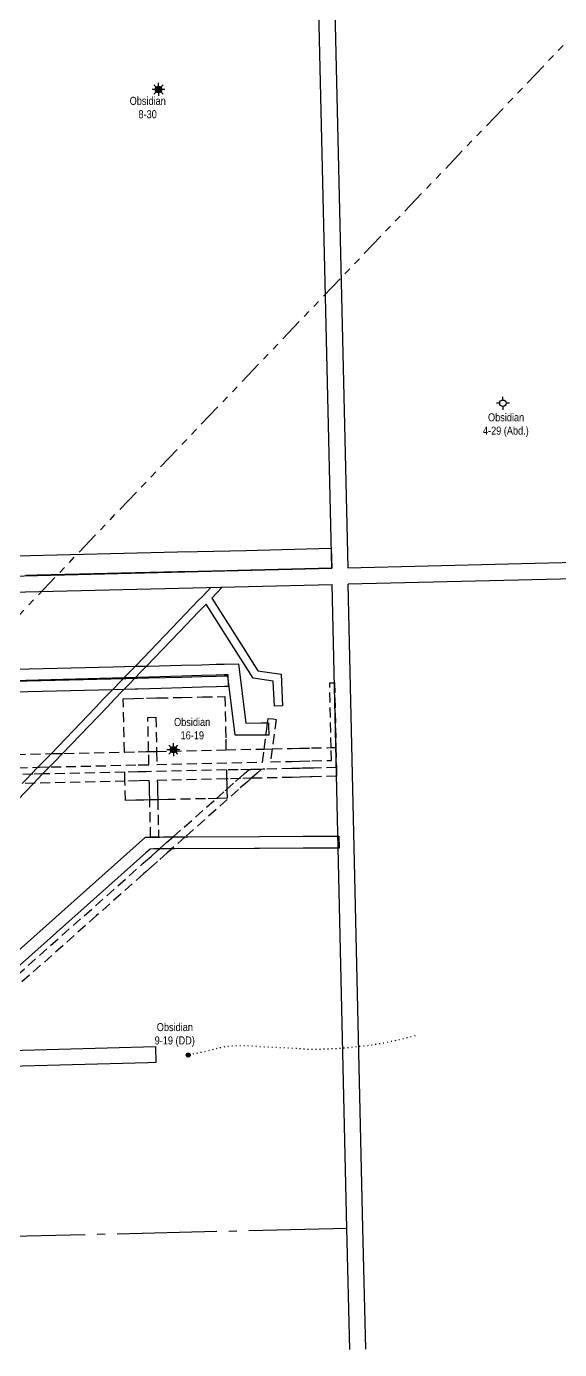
# Model space of a CAD drawing. Extents: x 608511 to 625740, y 5884551 to 5895090.
# Drawn here: x 613683 to 614350, y 5890833 to 5892486 of the extents above; entities that cross this region are included whole.
import ezdxf

# ---------------------------------------------------------------- set-up
doc = ezdxf.new("R2010")
doc.units = 0
doc.header["$LTSCALE"] = 5
doc.header["$PDSIZE"] = 0.5
for name, pattern in [('foc-ACCESSROAD', [3.75, 2.5, -1.25]), ('foc-DOT', [1, 0.2, -0.8]), ('foc-DRILLPATH', [14.75, 6, -1.75, 1.75, -1.75, 1.75, -1.75]), ('foc-FLOWLINE', [3.75, 2.5, -1.25]), ('foc-QUARTERLINE', [33, 25, -3, 2, -3])]:
    doc.linetypes.add(name, pattern=pattern)
doc.layers.get('Defpoints').update_dxf_attribs({"color": 9})
for name, color, linetype in [('ABADATA-DRILL', 8, 'foc-DOT'), ('ABADATA-DRILL-T', 8, 'Continuous'), ('C-AR', 13, 'foc-ACCESSROAD'), ('C-RW', 13, 'Continuous'), ('F-AR', 190, 'foc-ACCESSROAD'), ('F-EZE', 190, 'foc-FLOWLINE'), ('F-RW', 190, 'Continuous'), ('L-SEC', 7, 'Continuous'), ('L-SECQ', 8, 'foc-QUARTERLINE'), ('MSL', 7, 'Continuous'), ('P-PDRILLPATH', 12, 'foc-DRILLPATH')]:
    doc.layers.add(name, color=color, linetype=linetype)
doc.styles.add('80L', font='ARIALN.TTF', dxfattribs={"height": 10})

# ---------------------------------------------------------------- blocks, each defined once
blk = doc.blocks.new('GAS')
h = blk.add_hatch(color=255)
h.dxf.hatch_style = 1
edge = h.paths.add_edge_path()
edge.add_arc((0, 0), 0.9, 0, 360)
for p, q in [((-0.81, 0), (-1.62, 0)), ((-0.57, 0.57), (-1.14, 1.14)), ((0, 0.81), (0, 1.62)), ((0.57, 0.57), (1.14, 1.14)), ((1.62, 0), (0.81, 0)), ((-0.57, -0.57), (-1.14, -1.14)), ((0, -0.81), (0, -1.62)), ((1.14, -1.14), (0.57, -0.57))]:
    blk.add_line(p, q)
blk.add_circle((0, 0), 0.8)
blk = doc.blocks.new('GABD')
for p, q in [((-0.81, 0), (-1.62, 0)), ((0, 0.81), (0, 1.62)), ((1.62, 0), (0.81, 0)), ((0, -0.81), (0, -1.62))]:
    blk.add_line(p, q)
blk.add_circle((0, 0), 0.8)
blk = doc.blocks.new('BH-Existing')
at = {"layer": 'ABADATA-DRILL-T'}
h = blk.add_hatch(color=256, dxfattribs=at)
h.dxf.hatch_style = 1
edge = h.paths.add_edge_path()
edge.add_arc((0, 0), 0.5, 0, 360)
blk.add_circle((0, 0), 0.5, dxfattribs=at)

msp = doc.modelspace()

# ---------------------------------------------------------------- linework, layer by layer
at = {"layer": 'ABADATA-DRILL', "flags": 128}
msp.add_lwpolyline([(614169.204, 5891224.508), (614158.376, 5891222.072), (614146.448, 5891218.917), (614133.816, 5891216.334), (614121.148, 5891214.021), (614108.58, 5891212.09), (614095.907, 5891210.807), (614083.214, 5891209.534), (614070.874, 5891208.539), (614058.596, 5891207.905), (614046.072, 5891207.516), (614033.334, 5891207.702), (614020.658, 5891208.609), (614007.764, 5891209.491), (613994.778, 5891209.991), (613982.372, 5891210.515), (613970.591, 5891211.244), (613959.64, 5891212.003), (613949.121, 5891212.272), (613938.871, 5891211.717), (613929.337, 5891210.489), (613921.464, 5891208.88), (613915.034, 5891207.126), (613908.832, 5891205.467), (613902.804, 5891204.053), (613897.396, 5891203.034), (613893.033, 5891202.299), (613890.832, 5891201.867), (613890.643, 5891201.822), (613886.544, 5891200.924), (613885.28, 5891200.654)], dxfattribs=at)
at = {"layer": 'C-AR'}
for points in [[(613669.026, 5891576.29), (613715.668, 5891577.304), (613729.939, 5891577.614), (613805.365, 5891579.255), (613804.128, 5891635.902), (613803.915, 5891645.906), (613816.926, 5891646.202), (613816.926, 5891646.202), (613833.207, 5891646.573), (613845.679, 5891646.888), (613847.572, 5891646.936), (613877.789, 5891647.564), (613902.947, 5891648.087), (613931.057, 5891648.673), (613931.908, 5891609.539), (613932.215, 5891595.446), (613932.507, 5891582.021), (613980.289, 5891583.06), (613990.403, 5891583.28), (614014.424, 5891583.803), (614024.464, 5891584.021), (614039.504, 5891584.349), (614064.12, 5891584.885), (614070.18, 5891585.017), (614070.729, 5891559.858), (614041.971, 5891559.232), (614040.125, 5891559.192), (614028.312, 5891558.935), (614025.042, 5891558.864), (614015.023, 5891558.646), (613981.293, 5891557.912), (613978.971, 5891557.862), (613965.665, 5891557.572), (613963.427, 5891557.524), (613947.879, 5891557.185), (613933.055, 5891556.863), (613933.158, 5891552.076), (613933.296, 5891545.766), (613933.328, 5891544.276), (613933.376, 5891542.061), (613933.595, 5891532.055), (613933.616, 5891531.073), (613933.824, 5891521.524), (613922.577, 5891521.28), (613907.03, 5891520.941), (613859.856, 5891519.915), (613847.119, 5891519.637), (613839.768, 5891519.478), (613837.126, 5891519.42), (613829.759, 5891519.26), (613819.729, 5891519.041), (613806.681, 5891518.757), (613806.158, 5891542.815), (613806.021, 5891549.088), (613805.912, 5891554.097), (613705.16, 5891551.904), (613690.892, 5891551.594), (613669.585, 5891551.131)], [(613572.744, 5891213.163), (613829.049, 5891440.225), (613831.859, 5891442.716), (613838.903, 5891448.958), (613846.55, 5891455.714), (613849.325, 5891458.161), (613858.711, 5891466.494), (613866.247, 5891473.164), (613920.487, 5891521.232), (613931.526, 5891531.025), (613932.661, 5891532.032), (613944.235, 5891542.301), (613948.538, 5891546.12), (613949.705, 5891547.155), (613955.805, 5891552.571), (613961.338, 5891557.476), (613963.576, 5891557.525), (613976.882, 5891557.814), (613971.355, 5891552.921), (613965.24, 5891547.493), (613964.1, 5891546.482), (613959.776, 5891542.649), (613948.19, 5891532.378), (613881.45, 5891473.211), (613864.516, 5891458.198), (613863.918, 5891457.669), (613858.958, 5891453.443), (613846.86, 5891442.698), (613839.131, 5891435.855), (613832.174, 5891429.655), (613829.277, 5891427.082), (613770.653, 5891375.011), (613588.868, 5891213.558)]]:
    msp.add_lwpolyline(points, dxfattribs=at)
at = {"layer": 'C-RW'}
for points in [[(613677.505, 5891539.824), (613683.195, 5891545.728), (613688.802, 5891551.546), (613697.223, 5891560.284), (613703.46, 5891566.757), (613713.578, 5891577.256), (613769.271, 5891635.034), (613779.037, 5891645.263), (613788.909, 5891655.411), (613803.715, 5891670.772), (613804.399, 5891671.479), (613811.372, 5891678.716), (613818.36, 5891685.967), (613818.761, 5891686.383), (613828.694, 5891696.691), (613873.694, 5891743.389), (613898.327, 5891768.953), (613902.125, 5891772.895), (613913.555, 5891784.822), (613927.846, 5891785.159), (613914.873, 5891771.697), (613914.873, 5891771.697), (613954.042, 5891709.838), (613972.411, 5891680.829), (614001.468, 5891676.471), (614003.113, 5891637.185), (613993.067, 5891636.758), (613991.768, 5891667.756), (613966.37, 5891671.565), (613942.262, 5891709.582), (613907.659, 5891764.15), (613898.624, 5891754.773), (613873.991, 5891729.208), (613843.006, 5891697.053), (613833.061, 5891686.732), (613825.71, 5891679.106), (613818.723, 5891671.857), (613818.014, 5891671.128), (613811.657, 5891664.556), (613803.205, 5891655.755), (613793.391, 5891645.626), (613783.647, 5891635.413), (613727.849, 5891577.566), (613717.759, 5891567.097), (613711.513, 5891560.616), (613703.07, 5891551.856), (613691.793, 5891540.156), (613559.868, 5891403.281)], [(613264.863, 5891657.841), (613805.76, 5891672.607), (613807.146, 5891672.645), (613820.058, 5891672.995), (613821.511, 5891673.033), (613835.876, 5891673.428), (613877.216, 5891674.572), (613902.369, 5891675.267), (613920.392, 5891675.766), (613930.454, 5891676.044), (613934.706, 5891676.162), (613935.099, 5891661.17), (613930.815, 5891661.052), (613920.753, 5891660.774), (613902.718, 5891660.276), (613877.563, 5891659.583), (613851.558, 5891658.864), (613837.194, 5891658.468), (613822.795, 5891658.071), (613818.79, 5891657.961), (613805.284, 5891657.589), (613790.989, 5891657.211), (613667.302, 5891653.959)], [(613617.702, 5891282.65), (613831.779, 5891473.009), (613839.554, 5891473.048), (613841.91, 5891473.059), (613849.552, 5891473.098), (613854.492, 5891473.123), (613862.028, 5891473.161), (613869.672, 5891473.211), (613884.875, 5891473.275), (613974.356, 5891473.723), (614028.534, 5891473.964), (614043.565, 5891474.03), (614073.936, 5891474.166), (614073.936, 5891474.166), (614074.279, 5891459.159), (614043.954, 5891459.015), (614028.945, 5891458.958), (613974.423, 5891458.716), (613967.991, 5891458.687), (613867.957, 5891458.243), (613862.316, 5891458.218), (613852.766, 5891458.189), (613842.199, 5891458.129), (613837.605, 5891458.107), (613832.266, 5891453.361), (613623.542, 5891267.778)]]:
    msp.add_lwpolyline(points, dxfattribs=at)
at = {"layer": 'Defpoints', "color": 2}
for p, q in [((614085.024, 5891809.403), (614890.249, 5891829.396)), ((614064.891, 5891808.903), (614064.921, 5891808.904)), ((614085.493, 5891789.299), (614890.748, 5891809.293))]:
    msp.add_line(p, q, dxfattribs=at)
at = {"layer": 'Defpoints', "color": 2, "flags": 128}
for points in [[(614064.921, 5891808.904), (614027.418, 5893416.638)], [(614047.522, 5893417.11), (614085.024, 5891809.403)]]:
    msp.add_lwpolyline(points, dxfattribs=at)
at = {"layer": 'Defpoints'}
for p in [(613848.077, 5892407.282), (614279.041, 5892015.229), (613866.774, 5891582.259), (613885.265, 5891200.628), (613885.288, 5891200.627), (613885.293, 5891200.703)]:
    msp.add_point(p, dxfattribs=at)
at = {"layer": 'F-AR'}
msp.add_lwpolyline([(613669.026, 5891576.29), (613715.668, 5891577.304), (613729.939, 5891577.614), (613805.365, 5891579.255), (613822.566, 5891579.63), (613832.571, 5891579.848), (613835.698, 5891579.915), (613845.692, 5891580.132), (613932.507, 5891582.021), (613980.289, 5891583.06), (613990.403, 5891583.28), (614014.424, 5891583.803), (614024.464, 5891584.021), (614039.504, 5891584.349), (614064.12, 5891584.885), (614070.18, 5891585.017), (614070.18, 5891585.017), (614070.729, 5891559.858), (614041.971, 5891559.232), (614040.125, 5891559.192), (614028.312, 5891558.935), (614025.042, 5891558.864), (614015.023, 5891558.646), (613981.293, 5891557.912), (613978.971, 5891557.862), (613965.665, 5891557.573), (613963.427, 5891557.524), (613947.879, 5891557.185), (613933.055, 5891556.863), (613832.776, 5891554.681), (613822.772, 5891554.464), (613805.912, 5891554.097), (613705.16, 5891551.904), (613690.892, 5891551.594), (613669.585, 5891551.131)], dxfattribs=at)
at = {"layer": 'F-EZE', "linetype": 'ByBlock'}
msp.add_lwpolyline([(613670.229, 5891824.572), (613871.897, 5891829.305), (613897.054, 5891829.896), (613897.054, 5891829.896), (613957.831, 5891831.324), (613972.162, 5891831.669), (614064.343, 5891833.88), (614064.916, 5891808.902), (613947.491, 5891806.132), (613933.413, 5891805.8), (613897.575, 5891804.955), (613872.418, 5891804.363), (613696.327, 5891800.216), (613681.938, 5891799.878)], dxfattribs=at)
at = {"layer": 'F-EZE'}
msp.add_lwpolyline([(613559.235, 5891557.083), (613699.313, 5891560.332), (613713.603, 5891560.664), (613822.701, 5891563.197), (613832.705, 5891563.429), (613836.085, 5891563.508), (613835.698, 5891579.915), (613834.69, 5891622.63), (613844.684, 5891622.865), (613845.692, 5891580.132), (613846.079, 5891563.741), (613978.133, 5891566.806), (613980.289, 5891583.06), (613982.586, 5891600.371), (613983.631, 5891608.253), (613984.608, 5891615.616), (613985.375, 5891621.392), (613991.418, 5891620.59), (613995.284, 5891620.078), (613990.403, 5891583.28), (613988.249, 5891567.04), (614014.809, 5891567.657), (614024.834, 5891567.889), (614039.902, 5891568.239), (614064.51, 5891568.81), (614064.12, 5891584.885), (614062.415, 5891665.807), (614068.416, 5891665.945), (614070.18, 5891585.017), (614070.18, 5891585.017), (614070.729, 5891559.858), (614070.847, 5891554.459), (614070.948, 5891549.795), (614070.966, 5891548.963), (614051.946, 5891548.521), (614040.395, 5891548.253), (614038.346, 5891548.205), (614025.293, 5891547.902), (614015.285, 5891547.669), (613966.19, 5891546.529), (613950.628, 5891546.168), (613935.05, 5891545.806), (613933.296, 5891545.766), (613846.55, 5891543.754), (613846.636, 5891540.124), (613846.872, 5891530.128), (613847.119, 5891519.637), (613848.217, 5891473.12), (613840.575, 5891473.09), (613838.219, 5891473.081), (613837.126, 5891519.42), (613836.879, 5891529.906), (613836.643, 5891539.901), (613836.557, 5891543.522), (613822.865, 5891543.203), (613806.158, 5891542.815), (613693.883, 5891540.204), (613679.594, 5891539.871)], dxfattribs=at)
at = {"layer": 'F-RW'}
msp.add_lwpolyline([(613264.527, 5891673.073), (613791.264, 5891685.715), (613805.646, 5891686.06), (613806.141, 5891686.073), (613820.025, 5891686.413), (613820.851, 5891686.433), (613835.151, 5891686.782), (613876.946, 5891687.842), (613902.102, 5891688.48), (613920.113, 5891688.938), (613930.176, 5891689.193), (613948.184, 5891689.649), (613948.184, 5891689.649), (613957.351, 5891615.535), (613976.432, 5891615.594), (613984.608, 5891615.619), (613985.897, 5891615.623), (613985.906, 5891611.859), (613985.934, 5891600.384), (613982.586, 5891600.374), (613978.65, 5891600.362), (613966.789, 5891600.325), (613943.888, 5891600.25), (613934.759, 5891674.079), (613930.507, 5891673.971), (613920.444, 5891673.717), (613902.42, 5891673.259), (613877.265, 5891672.622), (613835.922, 5891671.573), (613821.557, 5891671.212), (613820.104, 5891671.178), (613807.191, 5891670.857), (613805.805, 5891670.823), (613264.863, 5891657.841)], dxfattribs=at)
at = {"layer": 'L-SEC'}
for p, q in [((613261.389, 5891789.511), (614064.905, 5891808.903)), ((613261.874, 5891769.407), (614065.39, 5891788.8))]:
    msp.add_line(p, q, dxfattribs=at)
at = {"layer": 'L-SEC', "flags": 128}
for points in [[(614083.86, 5890984.19), (614065.39, 5891788.8)], [(614103.964, 5890984.651), (614085.494, 5891789.261)], [(614087.34, 5890832.611), (614083.86, 5890984.19)], [(614107.444, 5890833.06), (614103.964, 5890984.651)]]:
    msp.add_lwpolyline(points, dxfattribs=at)
at = {"layer": 'L-SECQ', "flags": 128}
msp.add_lwpolyline([(612476.652, 5890946.251), (614083.86, 5890984.19)], dxfattribs=at)
at = {"layer": 'MSL'}
msp.add_lwpolyline([(613558.16, 5891213.68), (613558.428, 5891203.678), (613562.44, 5891203.786), (613565.513, 5891203.868), (613578.592, 5891204.218), (613601.831, 5891204.841), (613844.359, 5891211.335), (613844.756, 5891191.207), (613834.753, 5891190.939), (613582.982, 5891184.197), (613567.979, 5891183.795), (613558.966, 5891183.554), (613559.578, 5891160.693), (613526.244, 5891159.799), (613510.154, 5891159.37), (613452.878, 5891157.836), (613452.606, 5891167.976), (613451.966, 5891191.892), (613451.837, 5891196.692), (613450.02, 5891264.536), (613556.644, 5891267.407), (613557.303, 5891245.643), (613557.578, 5891235.408), (613558.16, 5891213.68)], close=True, dxfattribs=at)
at = {"layer": 'P-PDRILLPATH', "flags": 128}
msp.add_lwpolyline([(613239, 5891296), (615689, 5893858)], dxfattribs=at)

# ---------------------------------------------------------------- block references
at = {"layer": 'ABADATA-DRILL-T', "xscale": 5.000000000000018, "yscale": 5.000000000000018}
for name, p, zscale in [('GAS', (613848.077, 5892407.282), 5.000000000000018), ('GABD', (614279.041, 5892015.229), 5.000000000000018), ('GAS', (613866.774, 5891582.259), 5.000000000000018), ('BH-Existing', (613885.28, 5891200.654), 10.00000000000004)]:
    msp.add_blockref(name, p, dxfattribs=dict(at, zscale=zscale))

# ---------------------------------------------------------------- texts
at = {"layer": 'ABADATA-DRILL-T', "char_height": 10, "attachment_point": 1, "style": '80L'}
for s, width, insert in [('\\pi0.3399;Obsidian\\P\\pi11.30512;8-30', 44.51337, (613811.677, 5892398.05)), ('\\pi6.43813;Obsidian\\P\\pi0.1148;4-29 (Abd.)', 56.70982, (614253.956, 5892002.589)), ('\\pi12.57869;Obsidian\\P\\pi20.71989;16-19 ', 68.99094, (613855.006, 5891621.807)), ('\\pi6.1073;Obsidian\\P\\pi3.46405;9-19 (DD)', 56.04816, (613839.81, 5891240.573))]:
    msp.add_mtext_dynamic_manual_height_columns(s, width=width, gutter_width=50, heights=[0], dxfattribs=dict(at, insert=insert))

doc.saveas('drawing.dxf')
